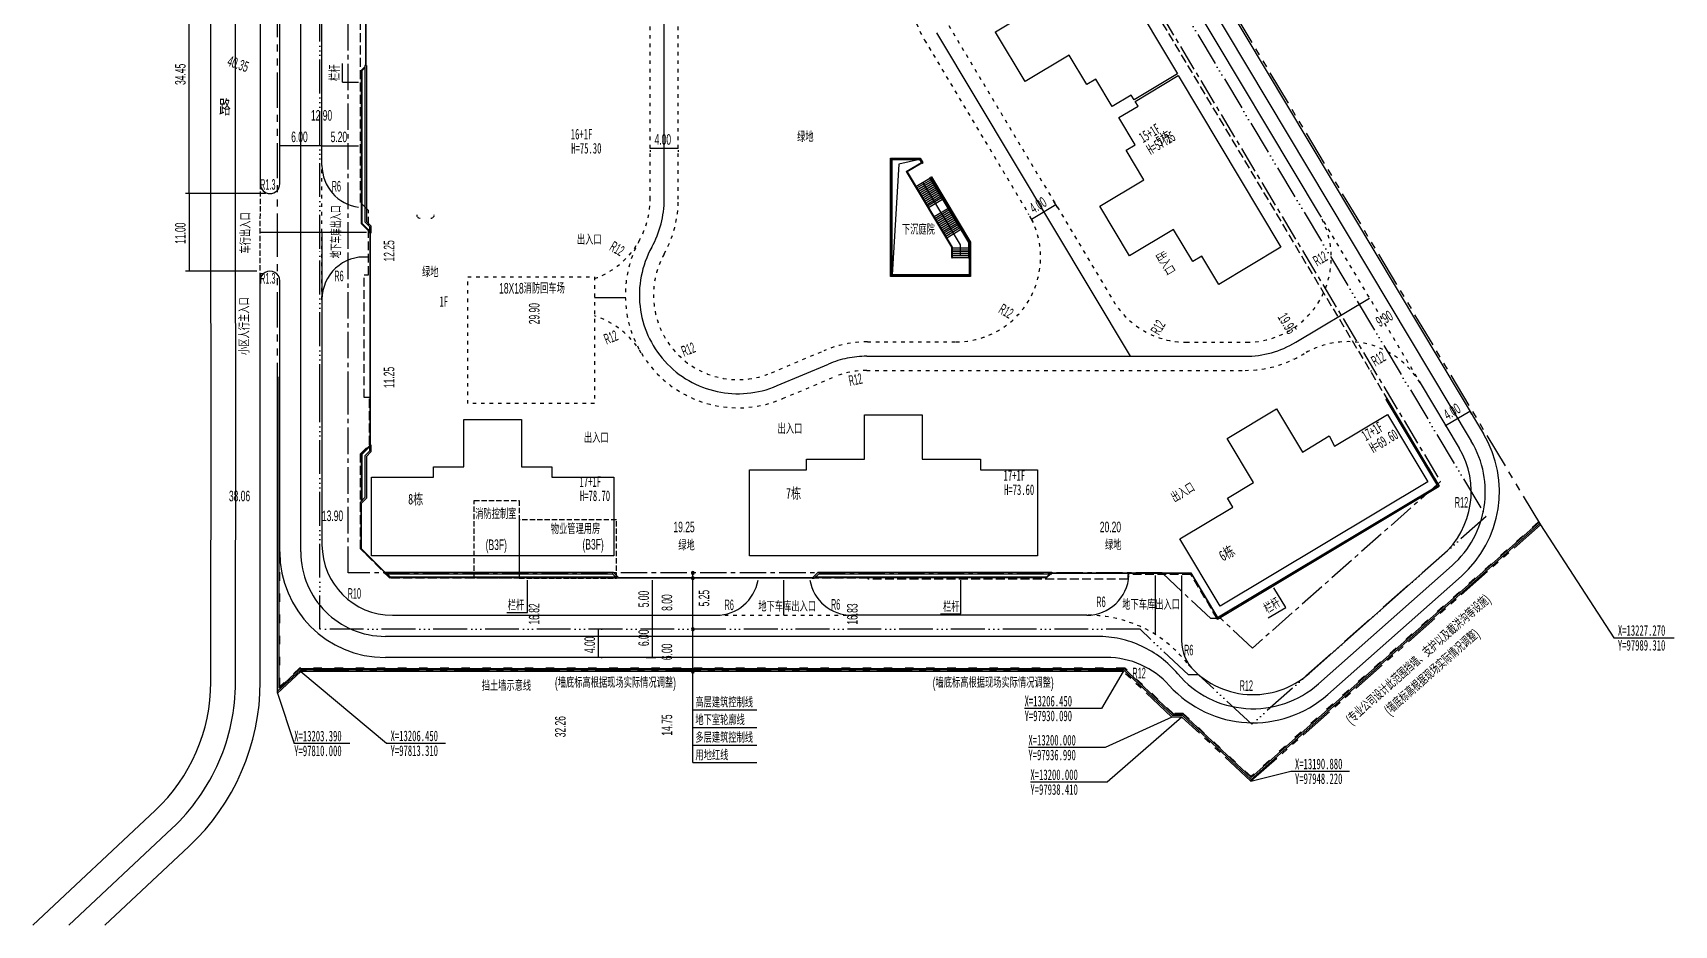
# Model space of a CAD drawing. Header units: millimetres. Extents: x 10 to 562, y -646 to -31.
# Drawn here: x 95.5 to 561.6, y -646 to -392.7 of the extents above; entities that cross this region are included whole.
import ezdxf
from ezdxf.enums import TextEntityAlignment as Align

# ---------------------------------------------------------------- set-up
doc = ezdxf.new("R2010")
doc.units = ezdxf.units.MM
doc.header["$LTSCALE"] = 1000
for name, pattern in [('A00-ZH-CSTM-地下室轮廓线20180809_设计区$0$DASH', [0.35, 0.25, -0.1]), ('A01-Z-ZH-PLAN-道路系统_设计区$0$ACAD_ISO03W100', [30, 12, -18]), ('A01-Z-ZH-PLAN-道路系统_设计区$0$ACAD_ISO10W100', [18.5, 12, -3, 0.5, -3]), ('A01-Z-ZH-PLAN-道路系统_设计区$0$DASH', [0.35, 0.25, -0.1]), ('A01-Z-ZH-PLAN-道路系统_设计区$0$X20', [12, 5, -7]), ('A01-ZH-PLAN-用地红线+建筑退线_设计区$0$ACAD_ISO06W100', [36, 24, -3, 0, -3, 0, -3, 0, -3]), ('A01-ZH-PLAN-用地红线+建筑退线_设计区$0$CENTER', [50.8, 31.75, -6.35, 6.35, -6.35]), ('A01-ZH-PLAN-用地红线+建筑退线_设计区$0$CENTER2', [1.125, 0.75, -0.125, 0.125, -0.125]), ('A01-ZH-PLAN-用地红线+建筑退线_设计区$0$DIVIDE', [31.75, 12.7, -6.35, 0, -6.35, 0, -6.35]), ('A01-ZH-PLAN-用地红线+建筑退线_设计区$0$PHANTOM2', [1.25, 0.625, -0.125, 0.125, -0.125, 0.125, -0.125]), ('A04-S6-TEXT1-1F_设计区$0$DASH', [0.35, 0.25, -0.1]), ('DASH', [0.35, 0.25, -0.1])]:
    doc.linetypes.add(name, pattern=pattern)
for name, color, linetype in [('$0$Z_0_FLOR(层数)', 1, 'Continuous'), ('$5$Z_FIRE_DIMS(消防尺寸)', 1, 'Continuous'), ('0-公共配套', 7, 'Continuous'), ('0-道路开口', 1, 'Continuous'), ('A00-ZH-CSTM-地下室轮廓线20180809_设计区$0$Z_0_UDBD(地下构筑物)', 6, 'Continuous'), ('A01-Z-ZH-PLAN-道路系统_设计区$0$A01-Z-ZH-PLAN-地形_设计区$0$Z_0_TEXT(文字)', 7, 'Continuous'), ('A01-Z-ZH-PLAN-道路系统_设计区$0$A02-D-MAIN-1F(2)_设计区$0$$0$A_SIGN_ZMPT(上空线)', 1, 'Continuous'), ('A01-Z-ZH-PLAN-道路系统_设计区$0$A02-D-MAIN-1F(2)_设计区$0$A_STAR_LIFT(电梯扶梯)', 1, 'Continuous'), ('A01-Z-ZH-PLAN-道路系统_设计区$0$A02-D-MAIN-1F(2)_设计区$0$A_WALL_BRIK(砌块墙)', 4, 'Continuous'), ('A01-Z-ZH-PLAN-道路系统_设计区$0$A02-D-MAIN-1F(2)_设计区$0$AREA', 7, 'Continuous'), ('A01-Z-ZH-PLAN-道路系统_设计区$0$A02-D-MAIN-1F(2)_设计区$0$花池', 11, 'Continuous'), ('A01-Z-ZH-PLAN-道路系统_设计区$0$Z_0_FLOR(层数)', 1, 'Continuous'), ('A01-Z-ZH-PLAN-道路系统_设计区$0$Z_0_NUMB(楼号)', 62, 'Continuous'), ('A01-Z-ZH-PLAN-道路系统_设计区$0$Z_0_RARC(转弯半径)', 52, 'Continuous'), ('A01-Z-ZH-PLAN-道路系统_设计区$0$Z_0_RDAX(道路中线)', 211, 'A01-Z-ZH-PLAN-道路系统_设计区$0$ACAD_ISO10W100'), ('A01-Z-ZH-PLAN-道路系统_设计区$0$Z_0_ROAD(车行道)', 30, 'Continuous'), ('A01-Z-ZH-PLAN-道路系统_设计区$0$Z_0_RWAL(挡土墙)', 52, 'Continuous'), ('A01-Z-ZH-PLAN-道路系统_设计区$0$Z_0_TEXT(文字)', 7, 'Continuous'), ('A01-Z-ZH-PLAN-道路系统_设计区$0$Z_OUTD_ROAD(市政道路)', 5, 'Continuous'), ('A01-Z-ZH-PLAN-道路系统_设计区$0$Z_ROAD_DIMS(道路尺寸)', 1, 'Continuous'), ('A01-Z-ZH-PLAN-道路系统_设计区$0$Z_ROOF_DIST(建筑间距)', 1, 'Continuous'), ('A01-ZH-PLAN-用地红线+建筑退线_设计区$0$Z_0_LTBD(建筑红线)', 2, 'A01-ZH-PLAN-用地红线+建筑退线_设计区$0$CENTER'), ('A01-ZH-PLAN-用地红线+建筑退线_设计区$0$Z_0_LTCO(红线坐标)', 3, 'Continuous'), ('A01-ZH-PLAN-用地红线+建筑退线_设计区$0$Z_0_LTMT(用地红线)', 1, 'A01-ZH-PLAN-用地红线+建筑退线_设计区$0$DIVIDE'), ('A01-ZH-PLAN-用地红线+建筑退线_设计区$0$Z_0_TEXT(文字)', 7, 'Continuous'), ('Z_0_DESG(设计建筑)', 3, 'Continuous'), ('Z_0_GRID(坐标网格)', 8, 'Continuous'), ('Z_ROOF_DIST(建筑间距)', 1, 'Continuous')]:
    doc.layers.add(name, color=color, linetype=linetype)
doc.styles.add('$1$黑体', font='simhei.ttf', dxfattribs={"width": 0.6})
doc.styles.add('A01-Z-ZH-PLAN-道路系统_设计区$0$A01-Z-ZH-PLAN-地形_设计区$0$黑体', font='simhei.ttf', dxfattribs={"width": 0.6})
doc.styles.add('A01-Z-ZH-PLAN-道路系统_设计区$0$HY', font='_hysz.shx', dxfattribs={"width": 0.6, "bigfont": '_hyfs.shx'})
doc.styles.add('A01-Z-ZH-PLAN-道路系统_设计区$0$zz', font='_HYsz.shx', dxfattribs={"width": 0.5, "bigfont": '_HYFS.shx'})
doc.styles.add('A01-Z-ZH-PLAN-道路系统_设计区$0$黑体', font='simhei.ttf', dxfattribs={"width": 0.6})
doc.styles.add('A01-ZH-PLAN-用地红线+建筑退线_设计区$0$HY', font='_hysz.shx', dxfattribs={"width": 0.6, "bigfont": '_hyfs.shx'})
doc.styles.add('A01-ZH-PLAN-用地红线+建筑退线_设计区$0$黑体', font='simhei.ttf', dxfattribs={"width": 0.6})
doc.styles.add('HY', font='_hysz.shx', dxfattribs={"width": 0.6, "bigfont": '_hyfs.shx'})
doc.styles.add('MtXpl_', font='simhei.ttf')

msp = doc.modelspace()

# ---------------------------------------------------------------- linework, layer by layer
at = {"layer": '$5$Z_FIRE_DIMS(消防尺寸)', "ltscale": 0.002}
for p, q in [((256.12, -570.06), (256.12, -562.06)), ((256.86, -562.06), (257.12, -562.06)), ((256.86, -570.06), (257.12, -570.06))]:
    msp.add_line(p, q, dxfattribs=at)
at = {"layer": '0-公共配套', "color": 0, "linetype": 'DASH', "ltscale": 0.006}
for p, q in [((220.78, -547.56), (220.78, -525.46)), ((220.78, -525.46), (233.58, -525.46)), ((233.58, -525.46), (233.58, -547.56)), ((261.18, -530.96), (233.58, -530.96)), ((233.58, -530.96), (233.58, -547.56)), ((261.18, -547.56), (261.18, -530.96)), ((233.58, -547.56), (220.78, -547.56)), ((233.58, -547.56), (261.18, -547.56))]:
    msp.add_line(p, q, dxfattribs=at)
at = {"layer": '0-道路开口', "ltscale": 0.002}
for p, q in [((139.86, -438.37), (139.84, -369.47)), ((161.53, -438.36), (138.86, -438.37)), ((159.06, -438.36), (138.86, -438.36)), ((139.86, -438.36), (139.86, -460.36)), ((159.06, -460.36), (138.86, -460.36))]:
    msp.add_line(p, q, dxfattribs=at)
at = {"layer": 'A00-ZH-CSTM-地下室轮廓线20180809_设计区$0$Z_0_UDBD(地下构筑物)', "linetype": 'A00-ZH-CSTM-地下室轮廓线20180809_设计区$0$DASH', "ltscale": 0.01}
for p, q in [((247.3, -107.63), (494.9, -521.46)), ((188.48, -440.86), (188.48, -380.76)), ((190.78, -443.16), (188.48, -440.86)), ((190.78, -461.46), (190.78, -443.16)), ((189.58, -496.26), (189.58, -461.46)), ((189.58, -461.46), (190.78, -461.46)), ((191.08, -496.26), (189.58, -496.26)), ((191.08, -509.66), (191.08, -496.26)), ((188.48, -512.26), (191.08, -509.66)), ((188.48, -539.18), (188.48, -512.26)), ((494.9, -521.46), (431.91, -559.15)), ((196.87, -547.56), (188.48, -539.18)), ((332.68, -547.56), (196.87, -547.56)), ((332.68, -547.86), (332.68, -547.56)), ((406.48, -547.86), (332.68, -547.86)), ((424.33, -546.46), (406.48, -546.46)), ((406.48, -546.46), (406.48, -547.86)), ((431.91, -559.15), (424.33, -546.46))]:
    msp.add_line(p, q, dxfattribs=at)
at = {"layer": 'A01-Z-ZH-PLAN-道路系统_设计区$0$A02-D-MAIN-1F(2)_设计区$0$$0$A_SIGN_ZMPT(上空线)', "ltscale": 0.002}
for p, q in [((347.28, -428.66), (341.41, -430.05)), ((341.41, -430.05), (339.48, -461.46))]:
    msp.add_line(p, q, dxfattribs=at)
at = {"layer": 'A01-Z-ZH-PLAN-道路系统_设计区$0$A02-D-MAIN-1F(2)_设计区$0$A_STAR_LIFT(电梯扶梯)', "ltscale": 0.002}
for p, q in [((189.93, -380.16), (189.93, -401.96)), ((190.03, -380.16), (190.03, -401.96)), ((339.23, -461.71), (339.23, -428.41)), ((339.23, -428.41), (347.43, -428.41)), ((339.33, -461.61), (339.33, -428.51)), ((339.33, -428.51), (347.37, -428.51)), ((347.37, -428.51), (348.1, -429.74)), ((347.43, -428.41), (348.19, -429.68)), ((343.53, -432.12), (347.82, -429.56)), ((343.53, -432.12), (356.38, -453.61)), ((347.87, -429.64), (343.66, -432.16)), ((343.66, -432.16), (356.48, -453.58)), ((347.92, -429.73), (343.8, -432.19)), ((343.8, -432.19), (356.58, -453.55)), ((348.1, -429.74), (348.19, -429.68)), ((346.09, -436.41), (346.18, -436.36)), ((346.27, -436.31), (350.21, -433.95)), ((346.37, -436.88), (346.46, -436.83)), ((346.54, -436.77), (350.49, -434.41)), ((346.65, -437.34), (350.77, -434.88)), ((346.93, -437.8), (347.01, -437.75)), ((347.1, -437.7), (351.04, -435.34)), ((347.37, -438.16), (351.32, -435.8)), ((347.65, -438.63), (351.6, -436.27)), ((347.93, -439.09), (351.88, -436.73)), ((348.21, -439.55), (352.15, -437.19)), ((358.88, -452.92), (348.24, -435.13)), ((348.48, -440.02), (352.43, -437.66)), ((348.76, -440.48), (352.71, -438.12)), ((350.16, -433.86), (350.25, -433.81)), ((350.16, -433.86), (361.18, -452.28)), ((350.25, -433.81), (361.28, -452.26)), ((350.3, -433.9), (350.38, -433.85)), ((350.46, -433.68), (350.55, -433.63)), ((350.46, -433.68), (361.53, -452.19)), ((350.55, -433.63), (361.63, -452.16)), ((350.58, -434.36), (350.66, -434.31)), ((350.85, -434.82), (350.94, -434.77)), ((351.13, -435.29), (351.22, -435.24)), ((351.41, -435.75), (351.49, -435.7)), ((351.68, -436.21), (351.77, -436.16)), ((351.96, -436.68), (352.05, -436.63)), ((352.24, -437.14), (352.33, -437.09)), ((352.52, -437.6), (352.6, -437.55)), ((352.79, -438.07), (352.88, -438.02)), ((347.2, -438.27), (347.29, -438.22)), ((347.48, -438.73), (347.57, -438.68)), ((347.76, -439.19), (347.84, -439.14)), ((348.03, -439.66), (348.12, -439.61)), ((348.31, -440.12), (348.4, -440.07)), ((348.59, -440.58), (348.67, -440.53)), ((348.87, -441.05), (348.95, -441)), ((349.04, -440.94), (352.99, -438.58)), ((349.14, -441.51), (349.23, -441.46)), ((349.32, -441.41), (353.26, -439.05)), ((349.42, -441.97), (349.51, -441.92)), ((349.59, -441.87), (353.54, -439.51)), ((349.7, -442.44), (349.78, -442.39)), ((349.87, -442.33), (353.82, -439.97)), ((351.41, -444.91), (355.36, -442.55)), ((353.07, -438.53), (353.16, -438.48)), ((353.35, -438.99), (353.43, -438.94)), ((353.63, -439.46), (353.71, -439.41)), ((353.9, -439.92), (353.99, -439.87)), ((355.44, -442.5), (355.53, -442.44)), ((351.24, -445.01), (351.32, -444.96)), ((351.52, -445.47), (351.6, -445.42)), ((351.69, -445.37), (355.63, -443.01)), ((351.79, -445.94), (351.88, -445.89)), ((351.96, -445.84), (355.91, -443.47)), ((352.07, -446.4), (352.16, -446.35)), ((352.24, -446.3), (356.19, -443.94)), ((352.35, -446.87), (352.43, -446.81)), ((352.52, -446.76), (356.47, -444.4)), ((352.62, -447.33), (352.71, -447.28)), ((352.8, -447.23), (356.74, -444.86)), ((353.07, -447.69), (357.02, -445.33)), ((353.35, -448.15), (357.3, -445.79)), ((353.63, -448.62), (357.58, -446.25)), ((353.91, -449.08), (357.85, -446.72)), ((354.18, -449.54), (358.13, -447.18)), ((355.72, -442.96), (355.81, -442.91)), ((356, -443.42), (356.08, -443.37)), ((356.27, -443.89), (356.36, -443.83)), ((356.55, -444.35), (356.64, -444.3)), ((356.83, -444.81), (356.92, -444.76)), ((357.11, -445.28), (357.19, -445.22)), ((357.38, -445.74), (357.47, -445.69)), ((357.66, -446.2), (357.75, -446.15)), ((357.94, -446.67), (358.02, -446.61)), ((358.22, -447.13), (358.3, -447.08)), ((191.23, -509.66), (191.23, -449.56)), ((191.33, -509.66), (191.33, -449.56)), ((352.9, -447.79), (352.99, -447.74)), ((353.18, -448.26), (353.26, -448.2)), ((353.46, -448.72), (353.54, -448.67)), ((353.73, -449.18), (353.82, -449.13)), ((354.01, -449.65), (354.1, -449.59)), ((354.29, -450.11), (354.37, -450.06)), ((354.46, -450.01), (358.41, -447.64)), ((354.57, -450.57), (354.65, -450.52)), ((354.74, -450.47), (358.68, -448.11)), ((354.84, -451.04), (354.93, -450.98)), ((355.01, -450.93), (358.96, -448.57)), ((358.49, -447.59), (358.58, -447.54)), ((358.77, -448.06), (358.86, -448.01)), ((359.05, -448.52), (359.13, -448.47)), ((356.38, -453.61), (356.38, -456.46)), ((356.38, -453.76), (356.48, -453.76)), ((356.38, -454.3), (356.48, -454.3)), ((356.38, -454.84), (356.48, -454.84)), ((356.38, -455.38), (356.48, -455.38)), ((356.38, -455.92), (356.48, -455.92)), ((356.38, -456.46), (356.48, -456.46)), ((356.48, -453.58), (356.48, -456.56)), ((356.48, -456.56), (356.58, -456.56)), ((356.58, -453.55), (356.58, -456.56)), ((356.58, -453.76), (361.18, -453.76)), ((356.58, -454.3), (361.18, -454.3)), ((356.58, -454.84), (361.18, -454.84)), ((356.58, -455.38), (361.18, -455.38)), ((356.58, -455.92), (361.18, -455.92)), ((356.58, -456.46), (361.18, -456.46)), ((358.88, -455.86), (358.88, -452.92)), ((361.18, -452.28), (361.18, -456.56)), ((361.18, -456.56), (361.28, -456.56)), ((361.28, -452.26), (361.28, -456.56)), ((361.28, -453.76), (361.38, -453.76)), ((361.28, -454.3), (361.38, -454.3)), ((361.28, -454.84), (361.38, -454.84)), ((361.28, -455.38), (361.38, -455.38)), ((361.28, -455.92), (361.38, -455.92)), ((361.28, -456.46), (361.38, -456.46)), ((361.53, -452.19), (361.53, -461.61)), ((361.63, -452.16), (361.63, -461.71)), ((361.63, -461.71), (339.23, -461.71)), ((361.53, -461.61), (339.33, -461.61)), ((188.63, -526.41), (188.63, -539.2)), ((188.73, -526.31), (188.73, -539.16)), ((188.63, -539.2), (195.3, -545.86)), ((188.73, -539.16), (195.44, -545.86)), ((261.7, -547.31), (317.07, -547.31)), ((261.8, -547.41), (316.97, -547.41)), ((384.88, -546.01), (424.35, -546.01)), ((384.88, -546.11), (424.29, -546.11)), ((424.29, -546.11), (431.84, -558.73)), ((424.35, -546.01), (431.92, -558.67))]:
    msp.add_line(p, q, dxfattribs=at)
msp.add_solid([(358.98, -455.86), (358.88, -456.46), (358.78, -455.86)], dxfattribs=at)
at = {"layer": 'A01-Z-ZH-PLAN-道路系统_设计区$0$A02-D-MAIN-1F(2)_设计区$0$A_WALL_BRIK(砌块墙)', "ltscale": 0.002}
for p, q in [((189.78, -401.96), (189.78, -446.41)), ((190.18, -401.96), (189.78, -401.96)), ((190.18, -401.96), (190.18, -446.24)), ((189.78, -446.41), (191.08, -447.71)), ((190.18, -446.24), (191.48, -447.54)), ((191.08, -447.71), (191.08, -449.56)), ((191.48, -449.56), (191.08, -449.56)), ((191.48, -447.54), (191.48, -449.56)), ((479.67, -496.78), (480.01, -496.57)), ((479.67, -496.78), (494.35, -521.32)), ((480.01, -496.57), (494.9, -521.46)), ((191.08, -511.52), (189.78, -512.82)), ((191.48, -511.69), (190.18, -512.99)), ((191.08, -509.66), (191.08, -511.52)), ((191.48, -509.66), (191.08, -509.66)), ((191.48, -509.66), (191.48, -511.69)), ((189.78, -512.82), (189.78, -524.66)), ((190.18, -512.99), (190.18, -524.86)), ((431.71, -558.8), (494.35, -521.32)), ((431.91, -559.15), (494.9, -521.46)), ((189.78, -524.66), (188.48, -525.96)), ((190.18, -524.86), (188.48, -526.56)), ((188.48, -526.56), (188.48, -525.96)), ((195.08, -545.86), (260.25, -545.86)), ((195.08, -545.86), (195.48, -546.26)), ((195.48, -546.26), (260.08, -546.26)), ((260.08, -546.26), (261.38, -547.56)), ((260.25, -545.86), (261.95, -547.56)), ((261.95, -547.56), (261.38, -547.56)), ((316.82, -547.56), (318.52, -545.86)), ((316.82, -547.56), (317.38, -547.56)), ((317.38, -547.56), (318.68, -546.26)), ((318.52, -545.86), (384.88, -545.86)), ((318.68, -546.26), (384.88, -546.26)), ((384.88, -545.86), (384.88, -546.26)), ((431.71, -558.8), (431.91, -559.15))]:
    msp.add_line(p, q, dxfattribs=at)
at = {"layer": 'A01-Z-ZH-PLAN-道路系统_设计区$0$A02-D-MAIN-1F(2)_设计区$0$AREA', "ltscale": 0.002}
for p, q in [((339.08, -461.86), (339.08, -428.26)), ((339.08, -428.26), (347.51, -428.26)), ((339.48, -461.46), (339.48, -428.66)), ((339.48, -428.66), (347.28, -428.66)), ((347.28, -428.66), (347.92, -429.73)), ((347.51, -428.26), (348.26, -429.52)), ((347.92, -429.73), (348.05, -429.65)), ((348.13, -429.6), (348.26, -429.52)), ((350.38, -433.85), (350.51, -433.77)), ((350.38, -433.85), (361.38, -452.23)), ((350.6, -433.72), (350.73, -433.64)), ((350.73, -433.64), (361.78, -452.12)), ((361.78, -452.12), (361.78, -461.86)), ((361.38, -452.23), (361.38, -461.46)), ((361.38, -461.46), (339.48, -461.46)), ((361.78, -461.86), (339.08, -461.86))]:
    msp.add_line(p, q, dxfattribs=at)
at = {"layer": 'A01-Z-ZH-PLAN-道路系统_设计区$0$A02-D-MAIN-1F(2)_设计区$0$花池', "ltscale": 0.002}
for p, q in [((189.68, -402.46), (188.68, -403.46)), ((188.68, -403.46), (188.68, -446.86)), ((189.68, -402.75), (188.88, -403.55)), ((188.88, -403.55), (188.88, -446.78)), ((188.68, -446.86), (190.98, -449.16)), ((188.88, -446.78), (190.98, -448.88)), ((190.98, -510.06), (188.68, -512.36)), ((188.68, -512.36), (188.68, -525.66)), ((190.98, -510.35), (188.88, -512.45)), ((188.88, -512.45), (188.88, -525.46)), ((195.87, -546.36), (196.87, -547.36)), ((196.15, -546.36), (196.95, -547.16)), ((196.87, -547.36), (261.04, -547.36)), ((196.95, -547.16), (260.84, -547.16)), ((317.72, -547.36), (383.48, -547.36)), ((317.92, -547.16), (383.4, -547.16)), ((383.4, -547.16), (384.2, -546.36)), ((383.48, -547.36), (384.48, -546.36))]:
    msp.add_line(p, q, dxfattribs=at)
at = {"layer": 'A01-Z-ZH-PLAN-道路系统_设计区$0$Z_0_RDAX(道路中线)', "color": 6, "ltscale": 0.1}
for p, q in [((260.82, -102.18), (503.99, -508.61)), ((274.78, -439.95), (274.78, -342.12)), ((171.58, -449.36), (171.58, -358.46)), ((152.98, -454.02), (152.98, -370.98)), ((352.15, -392.73), (407.09, -484.55)), ((190.19, -449.36), (160.06, -449.36)), ((171.58, -540.06), (171.58, -449.25)), ((153.09, -496.38), (152.98, -454.02)), ((254.98, -467.86), (263.73, -467.86)), ((454.12, -480.57), (475.06, -468.05)), ((332.29, -484.55), (439.75, -484.55)), ((306.84, -492.88), (321.43, -486.74)), ((153.01, -577.08), (153.09, -496.38)), ((498.53, -543.94), (460.57, -577.56)), ((308.78, -558.06), (308.78, -548.06)), ((414.23, -546.76), (414.23, -563.54)), ((397.74, -564.06), (195.58, -564.06)), ((105.7, -646.04), (134.98, -618.63))]:
    msp.add_line(p, q, dxfattribs=at)
for centre, radius, start, end in [((246.78, -439.95), 28, 330.9088, 0), ((295.72, -467.18), 28, 150.9088, 293.3654), ((332.29, -512.55), 28, 90, 112.818), ((439.75, -456.55), 28, 270, 300.8928), ((479.96, -522.98), 28, 311.5286, 30.8928), ((195.58, -540.06), 24, 180, 270), ((397.74, -594.06), 30, 40.2408, 90), ((96.01, -577.02), 57, 313.1229, 359.9455), ((442.01, -556.6), 28, 220.2408, 311.5286)]:
    msp.add_arc(centre, radius, start, end, dxfattribs=at)
at = {"layer": 'A01-Z-ZH-PLAN-道路系统_设计区$0$Z_0_ROAD(车行道)', "ltscale": 0.002}
for p, q in [((264.25, -100.13), (507.42, -506.55)), ((361.73, -278.62), (460.81, -444.22)), ((165.58, -435.62), (165.58, -372.22)), ((177.58, -430.36), (177.58, -377.76)), ((177.58, -449.36), (177.58, -538.06)), ((165.58, -540.06), (165.58, -463.14)), ((177.58, -468.36), (177.58, -538.06)), ((489.44, -492.07), (500.56, -510.66)), ((495.88, -540.95), (457.92, -574.56)), ((421.68, -546.76), (421.68, -565.24)), ((501.18, -546.94), (463.23, -580.55)), ((197.58, -558.06), (289.58, -558.06)), ((394.78, -558.06), (327.98, -558.06)), ((400.39, -570.06), (195.58, -570.06)), ((425.67, -574.17), (425.67, -574.17))]:
    msp.add_line(p, q, dxfattribs=at)
at = {"layer": 'A01-Z-ZH-PLAN-道路系统_设计区$0$Z_0_ROAD(车行道)', "linetype": 'A01-Z-ZH-PLAN-道路系统_设计区$0$X20', "ltscale": 0.0002}
for p, q in [((278.78, -439.95), (278.78, -370.16)), ((270.78, -439.95), (270.78, -386.01)), ((355.58, -390.67), (402.37, -468.87)), ((348.72, -394.78), (378.26, -444.15)), ((177.58, -468.56), (177.58, -430.56)), ((460.81, -444.22), (489.44, -492.07)), ((218.98, -461.96), (254.98, -461.96)), ((218.98, -497.96), (218.98, -461.96)), ((254.98, -461.96), (254.98, -497.96)), ((449.34, -478.46), (449.36, -478.45)), ((305.24, -489.21), (319.88, -483.05)), ((332.47, -480.47), (357.66, -480.47)), ((422.97, -480.55), (440.21, -480.55)), ((456.18, -484.01), (456.52, -483.8)), ((332.29, -488.55), (439.75, -488.55)), ((453.45, -485.32), (453.47, -485.31)), ((308.41, -496.56), (322.98, -490.43)), ((254.98, -497.96), (218.98, -497.96)), ((289.58, -558.06), (327.98, -558.06))]:
    msp.add_line(p, q, dxfattribs=at)
for centre, radius, start, end in [((376.18, -378.35), 32, 180, 210.8928), ((246.78, -439.95), 24, 289.9784, 0), ((246.78, -439.95), 32, 330.9088, 0), ((357.66, -456.47), 24, 270, 30.8928), ((440.21, -456.55), 24, 270, 30.8928), ((295.72, -467.18), 32, 150.9088, 293.3654), ((295.72, -467.18), 24, 150.9088, 293.3654), ((422.97, -456.55), 24, 210.8928, 270), ((247.68, -495.95), 24, 30.9172, 72.273), ((332.47, -512.47), 32, 90, 112.818), ((439.75, -456.55), 32, 270, 300.8928), ((468.84, -504.4), 24, 30.8928, 120.8928), ((332.29, -512.55), 24, 90, 112.818), ((395.15, -594.06), 36, 38.6432, 90)]:
    msp.add_arc(centre, radius, start, end, dxfattribs=at)
at = {"layer": 'A01-Z-ZH-PLAN-道路系统_设计区$0$Z_0_ROAD(车行道)', "ltscale": 0.002}
for centre, radius, start, end in [((189.58, -430.36), 12, 180, 262.3377), ((162.83, -435.62), 2.75, 180, 0), ((189.58, -468.36), 12, 85.2198, 180), ((162.81, -463.14), 2.77, 0, 180.0001), ((479.96, -522.98), 32, 311.5286, 30.8928), ((479.96, -522.98), 24, 311.5286, 30.8928), ((195.58, -540.06), 30, 180, 270), ((197.58, -538.06), 20, 180, 270), ((289.58, -546.06), 12, 270, 350.4059), ((327.98, -546.06), 12, 189.5941, 270), ((394.78, -546.06), 12, 270, 356.6558), ((433.68, -565.24), 12, 180, 226.0588), ((400.39, -594.06), 24, 41.9956, 90), ((442.01, -556.6), 24, 220.2408, 311.5286), ((442.01, -556.6), 32, 221.9956, 311.5286)]:
    msp.add_arc(centre, radius, start, end, dxfattribs=at)
at = {"layer": 'A01-Z-ZH-PLAN-道路系统_设计区$0$Z_0_RWAL(挡土墙)', "ltscale": 0.002}
for p, q in [((164.98, -579.64), (164.98, -490.37)), ((165.38, -578.73), (165.38, -490.37)), ((523.39, -532.08), (441.43, -604.66)), ((523.18, -531.73), (441.44, -604.12)), ((171.29, -573.26), (165.38, -578.73)), ((405.48, -573.26), (171.29, -573.26)), ((419.28, -586.16), (405.48, -573.26)), ((171.45, -573.66), (164.98, -579.64)), ((405.32, -573.66), (171.45, -573.66)), ((419.12, -586.56), (405.32, -573.66)), ((421.96, -586.56), (419.12, -586.56)), ((422.12, -586.16), (419.28, -586.16)), ((441.43, -604.66), (421.96, -586.56)), ((441.44, -604.12), (422.12, -586.16))]:
    msp.add_line(p, q, dxfattribs=at)
at = {"layer": 'A01-Z-ZH-PLAN-道路系统_设计区$0$Z_0_RWAL(挡土墙)', "linetype": 'A01-Z-ZH-PLAN-道路系统_设计区$0$ACAD_ISO03W100', "ltscale": 0.0002}
for p, q in [((165.58, -578.27), (165.58, -490.37)), ((523.08, -531.55), (441.44, -603.85)), ((171.21, -573.06), (165.58, -578.27)), ((405.56, -573.06), (171.21, -573.06)), ((419.36, -585.96), (405.56, -573.06)), ((422.2, -585.96), (419.36, -585.96)), ((441.44, -603.85), (422.2, -585.96))]:
    msp.add_line(p, q, dxfattribs=at)
at = {"layer": 'A01-Z-ZH-PLAN-道路系统_设计区$0$Z_0_TEXT(文字)', "ltscale": 0.002}
for p, q in [((183.41, -406.69), (183.41, -401.44)), ((183.41, -406.69), (187.98, -406.69)), ((235.94, -557.32), (235.94, -548.06)), ((358.97, -557.65), (358.97, -548.06)), ((451.29, -555.83), (447.95, -550.25)), ((230.1, -557.32), (235.94, -557.32)), ((353.26, -557.65), (358.97, -557.65)), ((446.3, -558.81), (451.29, -555.83))]:
    msp.add_line(p, q, dxfattribs=at)
at = {"layer": 'A01-Z-ZH-PLAN-道路系统_设计区$0$Z_OUTD_ROAD(市政道路)', "ltscale": 0.002}
for p, q in [((145.98, -454.03), (145.98, -370.98)), ((160.09, -436.8), (160.08, -372.22)), ((146.09, -496.38), (145.98, -454.03)), ((160.04, -577), (160.04, -462.32)), ((146.01, -577.07), (146.09, -496.38)), ((95.46, -646.04), (130.19, -613.52)), ((139.79, -623.71), (115.94, -646.04))]:
    msp.add_line(p, q, dxfattribs=at)
at = {"layer": 'A01-Z-ZH-PLAN-道路系统_设计区$0$Z_OUTD_ROAD(市政道路)', "linetype": 'A01-Z-ZH-PLAN-道路系统_设计区$0$DASH', "ltscale": 0.006}
msp.add_line((160.04, -462.32), (160.09, -436.8), dxfattribs=at)
at = {"layer": 'A01-Z-ZH-PLAN-道路系统_设计区$0$Z_OUTD_ROAD(市政道路)', "ltscale": 0.002}
for centre, radius, end in [((96.01, -577.02), 50, 359.9455), ((96.04, -577), 64, 360)]:
    msp.add_arc(centre, radius, 313.1229, end, dxfattribs=at)
at = {"layer": 'A01-Z-ZH-PLAN-道路系统_设计区$0$Z_ROAD_DIMS(道路尺寸)', "ltscale": 0.002}
for p, q in [((177.58, -424.76), (165.58, -424.76)), ((177.58, -424.76), (187.98, -424.76)), ((270.78, -425.49), (278.78, -425.49)), ((270.78, -426.06), (270.78, -426.49)), ((278.78, -426.06), (278.78, -426.49)), ((379.12, -445.59), (385.99, -441.48)), ((386.55, -442.42), (385.47, -440.62)), ((379.68, -446.53), (378.61, -444.73)), ((475.34, -488.76), (475.68, -488.56)), ((496.69, -504.2), (503.56, -500.09)), ((503.47, -499.95), (504.07, -500.95)), ((496.61, -504.06), (497.2, -505.05)), ((271.44, -558.06), (271.44, -548.06)), ((269.62, -558.06), (272.44, -558.06)), ((271.44, -570.06), (271.44, -558.06)), ((269.62, -570.06), (272.44, -570.06))]:
    msp.add_line(p, q, dxfattribs=at)
at = {"layer": 'A01-Z-ZH-PLAN-道路系统_设计区$0$Z_ROOF_DIST(建筑间距)', "ltscale": 0.002}
msp.add_line((164.98, -580.18), (171.6, -574.06), dxfattribs=at)
at = {"layer": 'A01-ZH-PLAN-用地红线+建筑退线_设计区$0$Z_0_LTBD(建筑红线)', "linetype": 'A01-ZH-PLAN-用地红线+建筑退线_设计区$0$CENTER2', "ltscale": 0.01}
for p, q in [((248.07, -106.98), (495.26, -520.12)), ((184.98, -454), (184.98, -370.96)), ((184.98, -496.36), (184.98, -454)), ((184.98, -546.06), (184.98, -496.36)), ((495.26, -520.12), (441.88, -567.4)), ((416.21, -546.06), (184.98, -546.06)), ((430.01, -558.96), (416.21, -546.06)), ((432.81, -558.96), (430.01, -558.96)), ((441.88, -567.4), (432.81, -558.96))]:
    msp.add_line(p, q, dxfattribs=at)
at = {"layer": 'A01-ZH-PLAN-用地红线+建筑退线_设计区$0$Z_0_LTBD(建筑红线)', "linetype": 'A01-ZH-PLAN-用地红线+建筑退线_设计区$0$ACAD_ISO06W100', "ltscale": 0.0004}
for p, q in [((252.71, -103.04), (508.19, -530.04)), ((176.98, -454), (176.98, -370.96)), ((176.98, -496.36), (176.98, -454)), ((176.98, -562.06), (176.98, -496.36)), ((508.19, -530.04), (441.62, -589)), ((409.9, -562.06), (176.98, -562.06)), ((423.7, -574.96), (409.9, -562.06)), ((426.52, -574.96), (423.7, -574.96)), ((441.62, -589), (426.52, -574.96))]:
    msp.add_line(p, q, dxfattribs=at)
at = {"layer": 'A01-ZH-PLAN-用地红线+建筑退线_设计区$0$Z_0_LTCO(红线坐标)', "ltscale": 0.002}
for p, q in [((523.6, -532.42), (544.42, -564.48)), ((544.42, -564.48), (561.6, -564.48)), ((171.6, -574.06), (195.86, -594.4)), ((405.16, -574.06), (398.97, -584.53)), ((164.98, -580.18), (169.7, -594.44)), ((398.97, -584.53), (377.13, -584.53)), ((418.96, -586.96), (400.05, -595.62)), ((421.8, -586.96), (400.62, -605.43)), ((185.48, -594.44), (169.7, -594.44)), ((195.86, -594.4), (212.66, -594.4)), ((400.05, -595.62), (378.21, -595.62)), ((400.62, -605.43), (378.78, -605.43)), ((441.42, -605.2), (452.71, -602.36, 149.53)), ((452.71, -602.36, 149.53), (469.4, -602.36, 149.53))]:
    msp.add_line(p, q, dxfattribs=at)
at = {"layer": 'A01-ZH-PLAN-用地红线+建筑退线_设计区$0$Z_0_LTMT(用地红线)', "linetype": 'A01-ZH-PLAN-用地红线+建筑退线_设计区$0$PHANTOM2', "ltscale": 0.016}
for p, q in [((261.98, -95.16), (523.6, -532.42)), ((164.98, -454), (164.98, -370.96)), ((164.98, -496.36), (164.98, -454)), ((164.98, -580.18), (164.98, -496.36)), ((523.6, -532.42), (441.42, -605.2)), ((523.6, -532.42), (523.6, -532.42)), ((171.6, -574.06), (164.98, -580.18)), ((405.16, -574.06), (171.6, -574.06)), ((418.96, -586.96), (405.16, -574.06)), ((421.8, -586.96), (418.96, -586.96)), ((441.42, -605.2), (421.8, -586.96))]:
    msp.add_line(p, q, dxfattribs=at)
at = {"layer": 'A01-ZH-PLAN-用地红线+建筑退线_设计区$0$Z_0_TEXT(文字)', "ltscale": 0.002, "extrusion": (0, 0, -1)}
for p, q in [((282.91, -599.9), (282.91, -546.06)), ((282.91, -584.9), (301.07, -584.9)), ((282.91, -589.9), (301.07, -589.9)), ((282.91, -594.9), (301.07, -594.9)), ((282.91, -599.9), (301.07, -599.9))]:
    msp.add_line(p, q, dxfattribs=at)
at = {"layer": 'A01-ZH-PLAN-用地红线+建筑退线_设计区$0$Z_0_TEXT(文字)'}
for centre, start, end in [((282.91, -546.06), 90.09, 270.09), ((282.91, -547.56), 90.09, 270.09), ((282.91, -546.06), 270.09, 90.09), ((282.91, -547.56), 270.09, 90.09), ((282.91, -562.06), 90.09, 270.09), ((282.91, -562.06), 270.09, 90.09), ((282.91, -574.06), 90.09, 270.09), ((282.91, -574.06), 270.09, 90.09)]:
    msp.add_arc(centre, 0.4, start, end, dxfattribs=at)
at = {"layer": 'Z_0_DESG(设计建筑)', "ltscale": 0.002}
for points in [[(378.51, -374.31), (373.68, -366.24), (391.36, -355.67), (420.52, -404.41), (408.25, -411.75), (407.43, -410.38), (402.02, -413.61), (397.4, -405.89), (394.83, -407.43), (389.8, -399.02), (377.27, -406.52), (368.87, -392.49), (368.85, -392.44), (381.38, -384.95), (375.93, -375.85)], [(408.51, -412.18), (420.78, -404.84), (449.94, -453.58), (432.26, -464.16), (427.44, -456.09), (424.86, -457.63), (419.42, -448.53), (406.89, -456.03), (398.47, -441.96), (411, -434.46), (405.97, -426.05), (408.54, -424.51), (403.92, -416.79), (409.33, -413.55)], [(191.68, -518.9), (209.28, -518.9), (209.28, -515.9), (217.88, -515.9), (217.88, -502.5), (234.28, -502.5), (234.28, -515.9), (242.88, -515.9), (242.88, -518.9), (260.48, -518.9), (260.48, -541.2), (191.68, -541.2)]]:
    msp.add_lwpolyline(points, close=True, dxfattribs=at)
at = {"layer": 'Z_0_DESG(设计建筑)', "linetype": 'Continuous', "ltscale": 0.006}
msp.add_lwpolyline([(331.68, -513.8), (331.68, -501.2), (348.08, -501.2), (348.08, -513.8), (364.58, -513.8), (364.58, -516.8), (380.78, -516.8), (380.78, -541.2), (298.98, -541.2), (298.98, -516.8), (315.18, -516.8), (315.18, -513.8)], close=True, dxfattribs=at)
at = {"layer": 'Z_0_DESG(设计建筑)'}
msp.add_lwpolyline([(434.63, -507.84), (448.7, -499.42), (456.09, -511.78), (463.58, -507.14), (465.12, -510.11), (480.22, -501.07), (491.67, -520.21), (432.63, -555.53), (421.18, -536.4), (436.28, -527.36), (434.74, -524.78), (442.12, -520.37), (434.63, -507.84)], dxfattribs=at)
at = {"layer": 'Z_0_DESG(设计建筑)', "color": 66, "linetype": 'A04-S6-TEXT1-1F_设计区$0$DASH', "ltscale": 0.002}
for centre, start, end in [((205.48, -444.36), 180, 270), ((208.48, -444.36), 270, 0)]:
    msp.add_arc(centre, 1, start, end, dxfattribs=at)
at = {"layer": 'Z_0_GRID(坐标网格)', "ltscale": 0.002}
msp.add_line((405.27, -574.17), (171.6, -574.06), dxfattribs=at)

# ---------------------------------------------------------------- texts
at = {"layer": '$0$Z_0_FLOR(层数)', "ltscale": 0.002, "style": '$1$黑体', "width": 0.6}
msp.add_text('1F', height=3, rotation=0.1077, dxfattribs=at).set_placement((212.18, -469), align=Align.MIDDLE)
at = {"layer": '$5$Z_FIRE_DIMS(消防尺寸)', "style": 'HY', "width": 0.6}
msp.add_text('4.00', height=3, rotation=90, dxfattribs=at).set_placement((255.12, -568.81))
at = {"layer": '0-公共配套', "ltscale": 0.002, "style": 'HY', "width": 0.6}
for s, p in [('消防控制室', (226.97, -530.75)), ('物业管理用房', (249.6, -535.01)), ('(B3F)', (227.09, -539.54)), ('(B3F)', (254.6, -539.42))]:
    msp.add_text(s, height=3, rotation=0.5052, dxfattribs=at).set_placement(p, align=Align.CENTER)
at = {"layer": '0-道路开口', "ltscale": 0.002, "style": 'HY', "width": 0.6}
for s, rotation, p in [('34.45', 90.0111, (138.85, -407.52)), ('11.00', 90, (138.86, -452.62))]:
    msp.add_text(s, height=3, rotation=rotation, dxfattribs=at).set_placement(p)
at = {"layer": 'A01-Z-ZH-PLAN-道路系统_设计区$0$A01-Z-ZH-PLAN-地形_设计区$0$Z_0_TEXT(文字)', "color": 1, "ltscale": 0.002, "style": 'A01-Z-ZH-PLAN-道路系统_设计区$0$A01-Z-ZH-PLAN-地形_设计区$0$黑体', "width": 0.6}
msp.add_text('路', height=4, dxfattribs=at).set_placement((148.37, -415.77, 0))
at = {"layer": 'A01-Z-ZH-PLAN-道路系统_设计区$0$Z_0_FLOR(层数)', "style": 'MtXpl_', "width": 0.6}
for s, rotation, p in [('15+1F', 30.8928, (410.77, -424.06)), ('16+1F', 0.1077, (248.24, -422.99)), ('H=75.30', 0.1077, (248.37, -427)), ('H=57.25', 30.8928, (412.93, -427.43)), ('17+1F', 30.8928, (474, -508.68)), ('H=69.60', 30.8928, (476.16, -512.06)), ('17+1F', 0.1077, (371.16, -519.9)), ('17+1F', 0.1077, (250.71, -521.64)), ('H=73.60', 0.1077, (371.29, -523.92)), ('H=78.70', 0.1077, (250.84, -525.65))]:
    msp.add_text(s, height=3, rotation=rotation, dxfattribs=at).set_placement(p)
at = {"layer": 'A01-Z-ZH-PLAN-道路系统_设计区$0$Z_0_NUMB(楼号)', "ltscale": 0.002, "style": 'A01-Z-ZH-PLAN-道路系统_设计区$0$黑体', "width": 0.7}
for s, rotation, p in [('5栋', 30.8927, (415.57, -425.12)), ('6栋', 30.8928, (433.46, -542.84))]:
    msp.add_text(s, height=3, rotation=rotation, dxfattribs=at).set_placement(p)
for s, p in [('7栋', (309.35, -524.95)), ('8栋', (202.05, -526.59))]:
    msp.add_text(s, height=3, dxfattribs=at).set_placement(p)
at = {"layer": 'A01-Z-ZH-PLAN-道路系统_设计区$0$Z_0_RARC(转弯半径)', "ltscale": 0.002, "style": 'A01-Z-ZH-PLAN-道路系统_设计区$0$zz', "width": 0.5}
for s, p in [('R1.3', (160.01, -437.27)), ('R6', (180.33, -437.77)), ('R1.3', (160.01, -463.93)), ('R6', (181.09, -463.23)), ('R12', (499.3, -527.5)), ('R10', (184.87, -553.37)), ('R6', (291.91, -556.61)), ('R6', (322.13, -556.47)), ('R6', (397.49, -555.75)), ('R6', (422.41, -569.43)), ('R12', (407.75, -575.97)), ('R12', (438.19, -579.53))]:
    msp.add_text(s, height=3, dxfattribs=at).set_placement(p)
at = {"layer": 'A01-Z-ZH-PLAN-道路系统_设计区$0$Z_0_RARC(转弯半径)', "style": 'A01-Z-ZH-PLAN-道路系统_设计区$0$zz', "width": 0.5}
for rotation, p in [(329.5539, (259, -454.3)), (329.5539, (369.48, -472.05)), (59.6846, (415.34, -478.74))]:
    msp.add_text('R12', height=3, rotation=rotation, dxfattribs=at).set_placement(p)
at = {"layer": 'A01-Z-ZH-PLAN-道路系统_设计区$0$Z_0_RARC(转弯半径)', "ltscale": 0.002, "style": 'A01-Z-ZH-PLAN-道路系统_设计区$0$zz', "width": 0.5}
for rotation, p in [(30.8928, (460.23, -459.08)), (21.6998, (258.41, -481.25)), (21.6998, (280.41, -484.67)), (30.8928, (476.74, -487.51)), (11.7635, (327.53, -493.02))]:
    msp.add_text('R12', height=3, rotation=rotation, dxfattribs=at).set_placement(p)
at = {"layer": 'A01-Z-ZH-PLAN-道路系统_设计区$0$Z_0_RWAL(挡土墙)', "ltscale": 0.002, "style": 'A01-Z-ZH-PLAN-道路系统_设计区$0$HY', "width": 0.6}
for s, rotation, p in [('(专业公司设计此范围挡墙、支护以及截洪沟等设施)', 41.5286, (489.88, -571.7, -300.17)), ('(墙底标高根据现场实际情况调整)', 41.5286, (493.76, -575.28, -129.8)), ('(墙底标高根据现场实际情况调整)', 0, (260.92, -578.65, -129.8)), ('(墙底标高根据现场实际情况调整)', 0, (368.21, -578.65, -129.8))]:
    msp.add_text(s, height=3, rotation=rotation, dxfattribs=at).set_placement(p, align=Align.CENTER)
at = {"layer": 'A01-Z-ZH-PLAN-道路系统_设计区$0$Z_0_TEXT(文字)', "ltscale": 0.002, "style": 'A01-Z-ZH-PLAN-道路系统_设计区$0$HY'}
for s, rotation, width, p in [('栏杆', 90, 0.6, (182.66, -404.06)), ('绿地', 360, 0.6, (314.86, -423.7)), ('车行出入口', 90, 0.6, (157.36, -449.51, 122.35)), ('地下车库出入口', 90, 0.55, (183.07, -449.26)), ('下沉庭院', 360, 0.6, (346.96, -450.01)), ('出入口', 360, 0.6, (253.49, -452.91)), ('出入口', 300.8928, 0.6, (415.8, -458.89)), ('绿地', 360, 0.6, (208.35, -462.1)), ('18X18消防回车场', 360, 0.6, (237.23, -466.73)), ('出入口', 360, 0.6, (310.48, -506.59)), ('出入口', 360, 0.6, (255.49, -509.16)), ('出入口', 30.8928, 0.6, (422.83, -524.46)), ('绿地', 360, 0.6, (281.12, -539.68)), ('绿地', 360, 0.6, (402.3, -539.56)), ('栏杆', 360, 0.6, (232.69, -556.71)), ('地下车库出入口', 360, 0.6, (309.7, -557.02, 122.35)), ('栏杆', 360, 0.6, (356.31, -557.14)), ('地下车库出入口', 360, 0.6, (413.05, -556.52, 122.35)), ('栏杆', 30.8928, 0.6, (448.18, -556.6)), ('挡土墙示意线', 360, 0.6, (229.96, -579.53))]:
    msp.add_text(s, height=3, rotation=rotation, dxfattribs=dict(at, width=width)).set_placement(p, align=Align.CENTER)
at = {"layer": 'A01-Z-ZH-PLAN-道路系统_设计区$0$Z_0_TEXT(文字)', "ltscale": 0.002, "style": 'A01-Z-ZH-PLAN-道路系统_设计区$0$HY', "width": 0.6}
msp.add_text('小区人行主入口', height=3, rotation=90, dxfattribs=at).set_placement((157, -484.17))
at = {"layer": 'A01-Z-ZH-PLAN-道路系统_设计区$0$Z_ROAD_DIMS(道路尺寸)', "style": 'A01-Z-ZH-PLAN-道路系统_设计区$0$HY', "width": 0.6}
for s, p in [('6.00', (168.84, -423.76)), ('5.20', (180.04, -423.76)), ('4.00', (272.04, -424.49))]:
    msp.add_text(s, height=3, dxfattribs=at).set_placement(p)
for s, rotation, p in [('4.00', 30.8927, (379.69, -444.09)), ('4.00', 30.8928, (497.26, -502.69)), ('5.00', 90, (270.44, -555.81)), ('6.00', 90, (270.44, -566.81))]:
    msp.add_text(s, height=3, rotation=rotation, dxfattribs=at).set_placement(p)
at = {"layer": 'A01-ZH-PLAN-用地红线+建筑退线_设计区$0$Z_0_LTCO(红线坐标)', "ltscale": 0.002, "style": 'A01-ZH-PLAN-用地红线+建筑退线_设计区$0$黑体', "width": 0.6}
for s, p in [('X=13227.270', (545.62, -563.88)), ('Y=97989.310', (545.62, -568.08)), ('X=13206.450', (377.13, -583.93)), ('Y=97930.090', (377.13, -588.13)), ('X=13203.390', (169.7, -593.84)), ('X=13206.450', (197.06, -593.8)), ('Y=97810.000', (169.7, -598.04)), ('Y=97813.310', (197.06, -598)), ('Y=97936.990', (378.21, -599.22)), ('X=13200.000', (378.21, -595.02)), ('X=13190.880', (453.91, -601.76, 149.53)), ('X=13200.000', (378.78, -604.83)), ('Y=97948.220', (453.91, -605.96, 149.53)), ('Y=97938.410', (378.78, -609.03))]:
    msp.add_text(s, height=3, dxfattribs=at).set_placement(p)
at = {"layer": 'A01-ZH-PLAN-用地红线+建筑退线_设计区$0$Z_0_TEXT(文字)', "ltscale": 0.002, "style": 'A01-ZH-PLAN-用地红线+建筑退线_设计区$0$HY', "width": 0.6}
for s, p in [('高层建筑控制线', (283.63, -584.26)), ('地下室轮廓线', (283.63, -589.26)), ('多层建筑控制线', (283.63, -594.26)), ('用地红线', (283.63, -599.26))]:
    msp.add_text(s, height=3, rotation=360, dxfattribs=at).set_placement(p)
at = {"layer": 'Z_ROOF_DIST(建筑间距)', "ltscale": 0.002, "style": 'HY', "width": 0.6}
for s, rotation, p in [('40.35', 340.3018, (150.44, -401.94)), ('12.25', 90, (198.14, -457.64)), ('29.90', 90, (239.36, -475.46)), ('19.95', 300.8927, (448.88, -473.39)), ('9.90', 30.8928, (478.04, -476.34)), ('11.25', 90, (198.14, -493.57)), ('8.00', 90, (277.04, -556.81)), ('5.25', 90, (287.58, -555.56)), ('16.82', 89.8673, (239.32, -560.71)), ('16.83', 89.9743, (329.69, -560.73)), ('32.26', 90, (246.77, -592.71))]:
    msp.add_text(s, height=3, rotation=rotation, dxfattribs=at).set_placement(p)
for s, p in [('12.90', (174.45, -417.65)), ('38.06', (151.16, -525.71)), ('13.90', (177.57, -531.33)), ('19.25', (277.4, -534.5)), ('20.20', (398.49, -534.5))]:
    msp.add_text(s, height=3, dxfattribs=at).set_placement(p)
at = {"layer": 'Z_ROOF_DIST(建筑间距)', "style": 'HY', "width": 0.6}
for s, p in [('6.00', (277.04, -570.81)), ('14.75', (277.04, -592.25))]:
    msp.add_text(s, height=3, rotation=90, dxfattribs=at).set_placement(p)

doc.saveas('drawing.dxf')
